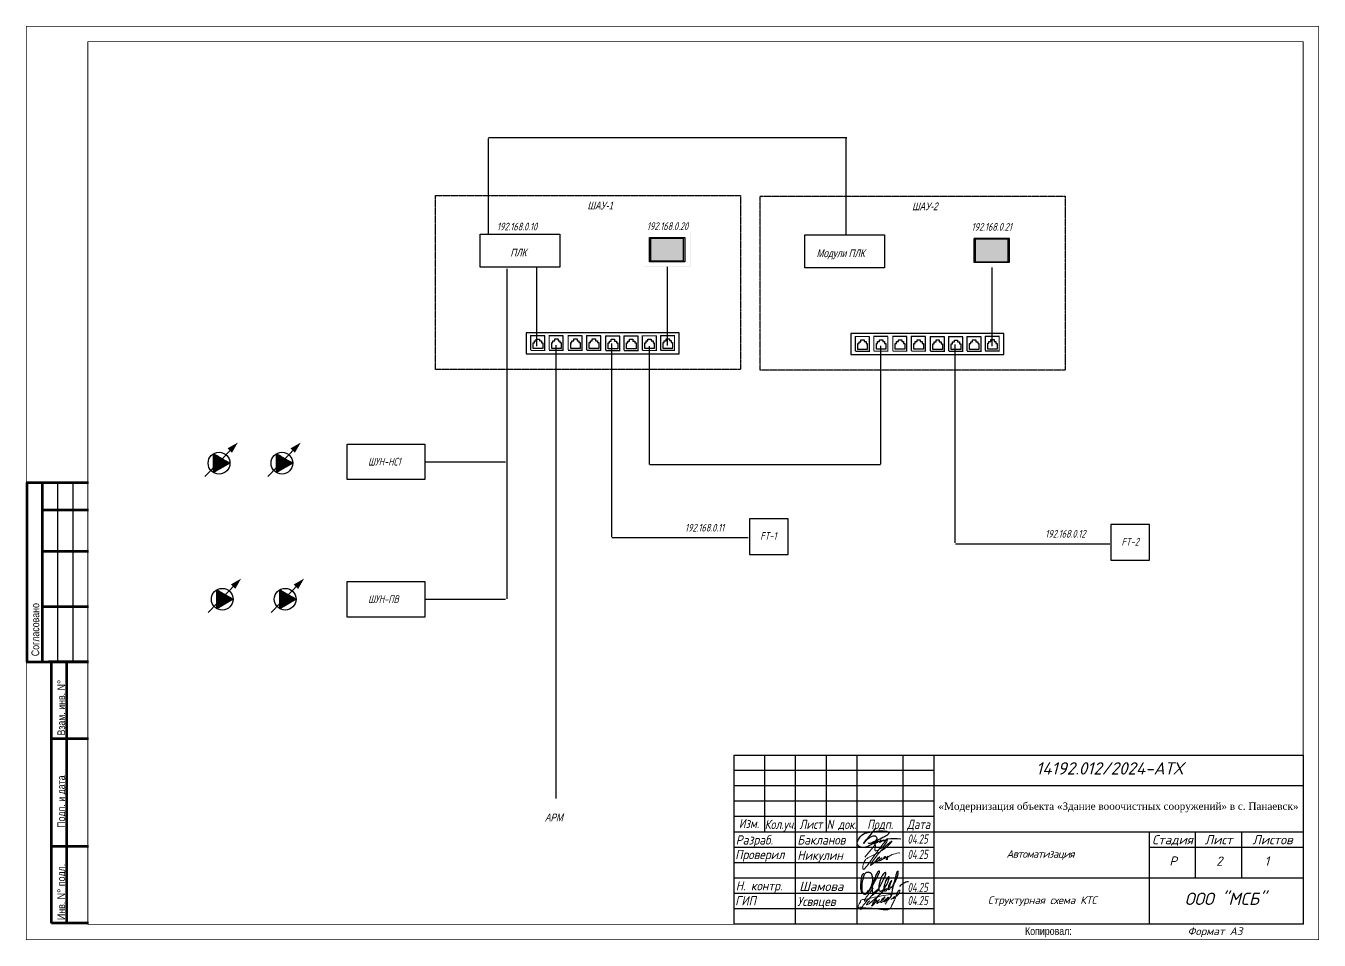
# Model space of a CAD drawing. Header units: millimetres. Extents: x 1510 to 10524, y 7125 to 13164.
# Drawn here: x 3422.4 to 3842.7, y 11341.9 to 11639.2 of the extents above; entities that cross this region are included whole.
import ezdxf
from ezdxf.enums import TextEntityAlignment as Align

# ---------------------------------------------------------------- set-up
doc = ezdxf.new("R2010")
doc.units = ezdxf.units.MM
doc.header["$LTSCALE"] = 4
doc.linetypes.add('DASHED', pattern=[0.75, 0.5, -0.25])
doc.linetypes.add('SolidLine', pattern=[0])
for name, color, linetype in [('1', 7, 'Continuous'), ('RED_2.5mm^2', 1, 'Continuous'), ('Датчики', 7, 'Continuous'), ('Текст', 2, 'Continuous')]:
    doc.layers.add(name, color=color, linetype=linetype)
for name, color, linetype, lineweight in [('25', 6, 'Continuous', 25), ('60', 7, 'Continuous', 60), ('H', 7, 'Continuous', 100), ('P', 250, 'Continuous', 100), ('SHTAMP', 7, 'SolidLine', 25), ('АК_ЩДУ-CВ_П4_ПОЛНАЯСХ', 141, 'Continuous', 40), ('Логотип', 7, 'Continuous', 20)]:
    doc.layers.add(name, color=color, linetype=linetype, lineweight=lineweight)
doc.styles.add('GOST 2.304', font='ARIALN.TTF', dxfattribs={"height": 3.5})
doc.styles.add('ISOCPEUR', font='isocpeui.ttf')
doc.styles.add('SC', font='wromrusc.shx', dxfattribs={"width": 0.8, "height": 2.5})
doc.styles.add('Simplex00.10.00', font='simplex.shx')
doc.styles.add('Simplex25.085.15', font='', dxfattribs={"width": 0.85, "oblique": 15, "height": 2.5})
doc.styles.get('Simplex25.085.15').set_extended_font_data('GOST type A')
doc.linetypes.add('Ethernet_LINE', pattern='A,7.5,-4,["Ethernet",Standard,S=2.5,R=0,X=-2.5,Y=-1.25],-18', length=29.5)
doc.linetypes.add('Modbus_LINE', pattern='A,7.5,-4,["Modbus",Standard,S=2.5,R=0,X=-1.5,Y=-1.25],-15', length=26.5)

# ---------------------------------------------------------------- blocks, each defined once
blk = doc.blocks.new('Формат А3')
at = {"color": 0, "linetype": 'Continuous', "const_width": 0.3}
for points in [[(-420, 297), (0, 297), (0, 0), (-420, 0)], [(-400, 5), (-400, 292), (-5, 292), (-5, 5)]]:
    blk.add_lwpolyline(points, close=True, dxfattribs=at)
at = {"color": 0, "linetype": 'Continuous', "style": 'Simplex00.10.00', "oblique": 15}
blk.add_text('Формат А3', height=2.5, dxfattribs=at).set_placement((-33.67, 2.75), align=Align.MIDDLE_CENTER)
blk = doc.blocks.new('A$C67075CCA')
at = {"layer": 'Логотип', "color": 145, "lineweight": 15}
for points in [[(14.68, 5.88), (14.59, 5.72), (14.32, 5.54), (13.9, 5.39), (12.32, 5.25), (10.52, 5.01), (7.58, 4.53), (4.57, 3.92), (2.69, 3.51), (0.99, 3.21), (0.97, 3.2), (0.91, 3.09), (0.75, 2.64), (0.39, 2.01), (0.17, 1.5), (0, 1.08), (0.06, 0.83), (0.58, 0.87), (0.94, 0.82), (2.5, 0.66), (6.63, 0.27), (7.37, 0.17), (8.98, 0.01), (9.73, 0.04), (10.43, 0.44), (11, 1.49), (11.66, 2.81), (12.3, 4.37), (12.76, 5.66), (13.17, 6.18), (13.37, 6.43), (13.51, 6.47), (13.61, 6.44), (13.65, 6.35), (13.6, 6.17), (13.32, 5.44), (12.94, 4.91), (12.31, 4.31), (12.02, 4.04), (11.74, 3.86), (11.47, 3.65), (11.51, 3.77), (11.6, 3.93), (11.7, 4.03), (11.81, 4.16), (11.84, 4.27), (11.84, 4.31), (11.73, 4.27), (11.59, 4.09), (11.5, 3.97), (11.22, 3.77), (11.07, 3.64), (10.85, 3.5), (10.75, 3.43)], [(4.88, 7.15), (4.1, 5.86), (2.99, 4.52), (2.4, 3.68), (2.24, 3.43), (2.06, 3.04), (2.09, 2.83), (2.4, 2.91), (3.21, 3.31), (4.29, 4.43), (5.38, 5.75), (5.81, 6.13), (6.33, 6.54), (6.55, 6.54), (5.84, 5.79), (5.18, 5.15), (4.56, 4.72)], [(3.85, 2.96), (3.53, 2.68), (3.08, 2.24), (2.83, 1.9), (2.75, 1.71), (2.79, 1.65), (2.95, 1.64), (3.35, 1.85), (4.3, 2.56), (5.36, 3.53), (7.27, 5.24), (8.03, 6.02), (8.99, 6.81), (9.2, 6.98), (9.24, 7.01), (9.25, 6.99), (9.21, 6.9), (8.53, 6.44), (7.95, 5.92), (7.42, 5.36), (7.06, 5), (6.35, 4.19), (5.74, 3.39), (5.13, 2.67), (4.85, 2.31), (4.82, 2.18), (5.11, 2.48), (5.52, 3.04), (5.85, 3.26), (6, 3.24), (6, 3.11), (5.91, 2.85), (5.34, 2.13), (5.01, 1.71), (4.71, 1.42), (4.56, 1.3), (4.41, 1.33), (4.46, 1.45), (4.98, 2.24), (5.36, 2.86), (5.72, 3.19), (5.88, 3.25), (6.02, 3.24), (6.01, 3.12), (5.9, 2.8), (5.69, 2.53), (6.01, 2.74), (6.37, 2.96), (6.66, 3.1), (6.9, 3.35), (7.01, 3.43), (6.51, 2.86), (6.32, 2.66), (6.17, 2.44), (6.09, 2.28), (6.13, 2.11), (6.38, 2.15), (6.94, 2.57), (7.7, 3.08), (8.14, 3.43), (8.54, 3.78), (8.69, 3.97), (8.74, 4.1), (8.74, 4.22), (8.66, 4.24), (8.5, 4.12), (8.16, 3.8), (7.63, 3.18), (7.39, 2.73), (7.35, 2.5), (7.41, 2.44), (7.86, 2.6), (8.91, 3.21), (9.49, 3.64), (9.77, 3.84), (9.86, 4.07), (9.83, 4.12), (9.5, 3.85), (9.17, 3.56), (8.65, 3.08), (8.43, 2.78), (8.45, 2.66), (8.58, 2.67), (8.85, 2.79), (9.04, 2.91), (9.31, 3.07), (10.08, 3.6), (10.49, 4.02), (10.78, 4.43), (10.95, 4.69), (10.77, 4.55), (10.55, 4.25), (9.5, 2.9), (8.83, 1.86)], [(0.98, 0.05), (0.95, 0.22), (1.03, 0.5), (1.34, 1.02), (2.08, 1.97), (2.48, 2.42), (3.02, 3.02), (3.29, 3.36), (3.48, 3.5)]]:
    blk.add_spline(points, degree=3, dxfattribs=at)
blk = doc.blocks.new('Подпись Шамова')
for points in [[(107, 385), (99, 387), (86, 381), (75, 364), (65, 338), (55, 284), (48, 215), (46, 134), (49, 94), (69, 32), (78, 25), (108, 14), (122, 16), (163, 38), (191, 65), (217, 102), (244, 149), (265, 206), (271, 234), (274, 270), (273, 296), (270, 326), (260, 362), (248, 381), (236, 397), (222, 405), (205, 412), (179, 412), (156, 407), (137, 399), (123, 385), (114, 371), (98, 331), (91, 301), (81, 261), (76, 231), (70, 193), (67, 137), (69, 83), (70, 67), (89, 27), (94, 19), (110, 10), (127, 5), (150, 12), (175, 30), (198, 55), (219, 84), (236, 110), (268, 163), (302, 226), (344, 304), (377, 367), (394, 404), (398, 416), (399, 425), (396, 432), (389, 435), (378, 433), (369, 421), (358, 404), (338, 370), (320, 333), (309, 305), (297, 272), (287, 240), (278, 206), (271, 180), (261, 145), (259, 113), (259, 82), (262, 59), (275, 38), (288, 31), (305, 31), (332, 50), (373, 98), (405, 145), (463, 257), (505, 345), (517, 386), (518, 400), (512, 408), (502, 408), (488, 402), (470, 383), (441, 337), (420, 290), (400, 227), (385, 162), (382, 113), (385, 91), (391, 76), (403, 65), (417, 60), (437, 65), (458, 84), (474, 100), (541, 197), (560, 241), (575, 291), (580, 316), (578, 325), (572, 328), (565, 327), (557, 322), (552, 313), (528, 278), (507, 242), (494, 202), (480, 149), (477, 118), (483, 84), (489, 70), (500, 65), (519, 68), (532, 83), (559, 113), (582, 150), (598, 184), (610, 219), (619, 246), (621, 253), (621, 257), (618, 258), (616, 256), (613, 251), (579, 193), (564, 154), (559, 123), (556, 100), (561, 94), (568, 93), (573, 95), (580, 98), (596, 116), (608, 140), (610, 143), (610, 138), (611, 130), (620, 131), (631, 140), (633, 149), (689, 232), (730, 320), (742, 387), (749, 421), (743, 428), (736, 429), (726, 426), (716, 410), (699, 343), (680, 266), (659, 194), (643, 127), (622, 22), (609, -30)], [(777, 150), (800, 186), (853, 220), (894, 238), (935, 243)]]:
    blk.add_open_spline(points, degree=3)
blk = doc.blocks.new('A$C29F847F9')
at = {"color": 152, "ltscale": 1.2, "true_color": 0x2776bb}
for points in [[(72.37, 39.99), (68.43, 34.92), (69.46, 36.25), (70.34, 36.77), (71.05, 37.19, -0.161841), (72.21, 37.44, -0.186099), (72.48, 37.3, -0.075514), (72.68, 36.98, -0.216259), (72.68, 36.26, -0.120334), (71.72, 35.04, -0.109582), (69.08, 33.77, -0.149262), (67.29, 33.89, -0.221189), (66.44, 34.77, -0.16991), (66.44, 35.31, -0.086161), (67.49, 37.2, -0.173054), (69.54, 38.45, -0.059791), (73.56, 39.07, -0.04244), (76.04, 38.93, -0.162135), (76.72, 38.52, -0.37027), (76.72, 38.26, -0.102303), (75.24, 37.11, -0.004186), (71.29, 35.23, -0.088346), (70.48, 35.01, -0.042303), (70.22, 35.01, -0.246683), (70.04, 35.13, -0.460105)], [(72.59, 36.07, 0.022452), (72.32, 35.71, 0.097345), (71.81, 35.01, 0.63499), (71.97, 34.88, -1.190143)], [(71.97, 34.88), (72.21, 34.98, 0.188512), (73.19, 35.92, 0.453926), (73.14, 36.03, 0.310824), (73.04, 36, -0.174295), (72.95, 35.95, 0.334422), (72.41, 35.32, 0.590758), (72.56, 35.23, 0.045009), (73.65, 35.7, 0.07665), (74.17, 35.97, 0.482644), (74.21, 36.09, 0.366251), (74.05, 36.04, 0.060409), (73.69, 35.56, 0.357599), (73.7, 35.41, 0.358337), (73.82, 35.4, -0.011147), (74.32, 35.73, -0.051922), (75.05, 36.13, -0.478557), (75.22, 35.99, -0.265314), (75.14, 35.79, 0.591196), (75.16, 35.65, 0.280952), (75.4, 35.76, -0.013193), (75.69, 36.03, -0.432577), (75.85, 35.95, -1.613204)], [(72.85, 36.14), (72.59, 36.07, 2.56207)], [(75.85, 35.95), (75.82, 36.07, -0.010959), (75.79, 36.2, -0.234724), (75.82, 36.33, -0.184073), (76.01, 36.42, -0.003337), (76.21, 36.44, -0.058082), (80.63, 36.46, 0.074997)]]:
    blk.add_lwpolyline(points, format="xyb", dxfattribs=at)
blk = doc.blocks.new('A$C79DB0C6F')
at = {"color": 152, "lineweight": 20, "true_color": 0x2956c7}
for points in [[(613, 746, -0.73312), (607, 741), (578, 719), (540, 673), (510, 639), (452, 562), (361, 439), (272, 310), (180, 180), (132, 119), (97, 71), (35, 2, -0.100988), (31, 1, -0.161834), (23, 1, -0.001469), (16, 3, -0.175359), (8, 9, -0.045194), (3, 19, -0.086422), (1, 31), (0, 75), (4, 97), (17, 132), (39, 191), (66, 238, -0.087354), (124, 286), (297, 376), (390, 422), (472, 467), (542, 515), (629, 585), (700, 662), (721, 689, 0.098126), (728, 705, 0.455827), (726, 708, 0.15115), (723, 707, 0.051196), (709, 698), (634, 638), (578, 590), (485, 496), (397, 395), (262, 219), (199, 130), (191, 107, 0.114927), (191, 102, 0.234495), (193, 99, 0.374813), (198, 100), (243, 133), (305, 192), (351, 233), (381, 260), (407, 288), (415, 299, 0.118842), (418, 307, 0.254739), (417, 310, 0.245642), (414, 310, 0.022403), (406, 305), (401, 300), (384, 285), (371, 271), (333, 222), (322, 200), (319, 187, 0.212582), (320, 178, 0.263419), (328, 175, 0.109136), (338, 178, -0.005821), (353, 187), (382, 210), (423, 243), (451, 265), (472, 282), (472, 282), (473, 283, 0.390176), (473, 285, 0.271409), (470, 286, 0.034608), (467, 285, 0.081315), (453, 276, 0.016447), (419, 244, 0.122885), (409, 227, 0.174246), (409, 222, 0.181996), (414, 216, 0.324797), (441, 221), (510, 263), (549, 296), (566, 313, 0.257376), (567, 320, 0.432429), (561, 323, 0.070085), (552, 319, 0.079528), (546, 313, 0.004304), (533, 298, -0.01347), (516, 277, 0.221294), (513, 266, 0.154784), (515, 262, 0.251335), (518, 261, 0.054773), (526, 263, 0.035588), (554, 277, -0.002299), (606, 309, 0.060578), (637, 333), (628, 324), (624, 300), (622, 262, -0.152366), (616, 250, -0.170899), (608, 245, -0.141236), (599, 245, -0.175613), (587, 254, -0.291557), (598, 278, 0.049563), (614, 289, -0.05737), (648, 319, -0.045914), (729, 368, -0.02907), (899, 411, -0.09752), (930, 409, -2.988942)], [(56, 303), (180, 453), (301, 609, -0.646336), (318, 605, -0.134175), (315, 574), (301, 515, 0.147399), (303, 488, 0.115209), (314, 470, 0.261253), (330, 466, 0.00194), (381, 479), (453, 526), (512, 572), (534, 596), (604, 693), (620, 736, 0.517761), (613, 746, -0.712166)]]:
    blk.add_lwpolyline(points, format="xyb", dxfattribs=at)

msp = doc.modelspace()

# ---------------------------------------------------------------- hatches: boundary and pattern name
at = {"lineweight": 25}
h = msp.add_hatch(color=256, dxfattribs=at)
h.set_gradient(color1=(0, 0, 255), color2=(158, 225, 250), tint=1)
h.paths.add_polyline_path([(3625.49, 11570.25), (3625.49, 11562.68), (3635.95, 11562.68), (3635.95, 11570.25)])
h = msp.add_hatch(color=256, dxfattribs=at)
h.set_gradient(color1=(0, 0, 255), color2=(158, 225, 250), tint=1)
h.paths.add_polyline_path([(3731, 11570), (3731, 11562.43), (3741.47, 11562.43), (3741.47, 11570)])
at = {"layer": 'H', "linetype": 'Continuous', "lineweight": 25}
for points in [[(3623.12, 11560.98), (3623.14, 11561), (3623.12, 11571.95)], [(3623.14, 11561), (3623.12, 11571.95), (3623.14, 11571.93)], [(3623.13, 11572), (3623.16, 11571.98), (3638.39, 11572)], [(3623.16, 11571.98), (3638.39, 11572), (3638.37, 11571.98)], [(3638.38, 11571.95), (3638.35, 11571.93), (3638.38, 11560.98)], [(3638.35, 11571.93), (3638.38, 11560.98), (3638.35, 11561)], [(3728.64, 11560.73), (3728.66, 11560.75), (3728.64, 11571.7)], [(3728.66, 11560.75), (3728.64, 11571.7), (3728.66, 11571.68)], [(3728.65, 11571.76), (3728.67, 11571.73), (3743.9, 11571.76)], [(3728.67, 11571.73), (3743.9, 11571.76), (3743.88, 11571.73)], [(3743.89, 11571.7), (3743.87, 11571.68), (3743.89, 11560.73)], [(3743.87, 11571.68), (3743.89, 11560.73), (3743.87, 11560.75)], [(3638.38, 11560.98), (3638.35, 11561), (3623.12, 11560.98)], [(3638.35, 11561), (3623.12, 11560.98), (3623.14, 11561)], [(3743.89, 11560.73), (3743.87, 11560.75), (3728.64, 11560.73)], [(3743.87, 11560.75), (3728.64, 11560.73), (3728.66, 11560.75)]]:
    msp.add_hatch(color=0, dxfattribs=at).paths.add_polyline_path(points)
at = {"layer": 'Датчики', "ltscale": 100}
h = msp.add_hatch(dxfattribs=at)
h.set_pattern_fill('ANSI31', color=256, scale=0.02, angle=270)
h.set_pattern_definition([(315, (3485.571626, 11497.246285), (0.0449013, 0.0449013), [])])
h.paths.add_polyline_path([(3488.67, 11497.04), (3483.36, 11493.97), (3483.36, 11500.1)])
h = msp.add_hatch(dxfattribs=at)
h.set_pattern_fill('ANSI31', color=256, scale=0.02, angle=270)
h.set_pattern_definition([(315, (3506.02105, 11497.246285), (0.0449013, 0.0449013), [])])
h.paths.add_polyline_path([(3509.12, 11497.04), (3503.8, 11493.97), (3503.8, 11500.1)])
h = msp.add_hatch(dxfattribs=at)
h.set_pattern_fill('ANSI31', color=256, scale=0.02, angle=270)
h.set_pattern_definition([(315, (3486.63853, 11452.99478), (0.0449013, 0.0449013), [])])
h.paths.add_polyline_path([(3489.73, 11452.79), (3484.42, 11449.72), (3484.42, 11455.85)])
h = msp.add_hatch(dxfattribs=at)
h.set_pattern_fill('ANSI31', color=256, scale=0.02, angle=270)
h.set_pattern_definition([(315, (3507.087954, 11452.99478), (0.0449013, 0.0449013), [])])
h.paths.add_polyline_path([(3510.18, 11452.79), (3504.87, 11449.72), (3504.87, 11455.85)])

# ---------------------------------------------------------------- linework, layer by layer
at = {"color": 0, "ltscale": 0.2}
for p, q in [((3588.24, 11536.78), (3588.24, 11537.37)), ((3588.24, 11537.37), (3589.32, 11537.37)), ((3588.27, 11537.37), (3589.31, 11537.37)), ((3589.31, 11537.37), (3589.31, 11536.79)), ((3594.24, 11536.83), (3594.24, 11537.42)), ((3594.24, 11537.42), (3595.31, 11537.42)), ((3594.26, 11537.42), (3595.3, 11537.42)), ((3595.3, 11537.42), (3595.3, 11536.84)), ((3600.41, 11536.83), (3600.41, 11537.42)), ((3600.41, 11537.42), (3601.48, 11537.42)), ((3600.43, 11537.42), (3601.47, 11537.42)), ((3601.47, 11537.42), (3601.47, 11536.84)), ((3606.45, 11536.83), (3606.45, 11537.42)), ((3606.45, 11537.42), (3607.53, 11537.42)), ((3606.48, 11537.42), (3607.52, 11537.42)), ((3607.52, 11537.42), (3607.52, 11536.84)), ((3612.62, 11536.73), (3612.62, 11537.33)), ((3612.62, 11537.33), (3613.7, 11537.33)), ((3612.65, 11537.33), (3613.69, 11537.33)), ((3613.69, 11537.33), (3613.69, 11536.75)), ((3618.58, 11536.72), (3618.58, 11537.32)), ((3618.58, 11537.32), (3619.66, 11537.32)), ((3618.61, 11537.32), (3619.65, 11537.32)), ((3619.65, 11537.32), (3619.65, 11536.74)), ((3624.52, 11536.76), (3624.52, 11537.36)), ((3624.52, 11537.36), (3625.6, 11537.36)), ((3624.55, 11537.36), (3625.59, 11537.36)), ((3625.59, 11537.36), (3625.59, 11536.78)), ((3630.44, 11536.85), (3630.44, 11537.45)), ((3630.44, 11537.45), (3631.51, 11537.45)), ((3630.46, 11537.45), (3631.5, 11537.45)), ((3631.5, 11537.45), (3631.5, 11536.87)), ((3587.25, 11534.28), (3587.25, 11536.17)), ((3587.25, 11536.17), (3587.64, 11536.17)), ((3590.31, 11534.28), (3587.25, 11534.28)), ((3587.64, 11536.17), (3587.64, 11536.78)), ((3587.64, 11536.78), (3588.24, 11536.78)), ((3589.31, 11536.79), (3589.91, 11536.79)), ((3589.91, 11536.79), (3589.91, 11536.17)), ((3589.91, 11536.17), (3590.31, 11536.17)), ((3590.31, 11536.17), (3590.31, 11534.28)), ((3593.24, 11534.33), (3593.24, 11536.22)), ((3593.24, 11536.22), (3593.63, 11536.22)), ((3596.3, 11534.33), (3593.24, 11534.33)), ((3593.63, 11536.22), (3593.63, 11536.83)), ((3593.63, 11536.83), (3594.24, 11536.83)), ((3595.3, 11536.84), (3595.91, 11536.84)), ((3595.91, 11536.84), (3595.91, 11536.22)), ((3595.91, 11536.22), (3596.3, 11536.22)), ((3596.3, 11536.22), (3596.3, 11534.33)), ((3599.41, 11534.33), (3599.41, 11536.22)), ((3599.41, 11536.22), (3599.8, 11536.22)), ((3602.47, 11534.33), (3599.41, 11534.33)), ((3599.8, 11536.22), (3599.8, 11536.83)), ((3599.8, 11536.83), (3600.41, 11536.83)), ((3601.47, 11536.84), (3602.08, 11536.84)), ((3602.08, 11536.84), (3602.08, 11536.22)), ((3602.08, 11536.22), (3602.47, 11536.22)), ((3602.47, 11536.22), (3602.47, 11534.33)), ((3605.45, 11534.33), (3605.45, 11536.22)), ((3605.45, 11536.22), (3605.85, 11536.22)), ((3608.52, 11534.33), (3605.45, 11534.33)), ((3605.85, 11536.22), (3605.85, 11536.83)), ((3605.85, 11536.83), (3606.45, 11536.83)), ((3607.52, 11536.84), (3608.12, 11536.84)), ((3608.12, 11536.84), (3608.12, 11536.22)), ((3608.12, 11536.22), (3608.52, 11536.22)), ((3608.52, 11536.22), (3608.52, 11534.33)), ((3611.62, 11534.24), (3611.62, 11536.13)), ((3611.62, 11536.13), (3612.02, 11536.13)), ((3614.69, 11534.24), (3611.62, 11534.24)), ((3612.02, 11536.13), (3612.02, 11536.73)), ((3612.02, 11536.73), (3612.62, 11536.73)), ((3613.69, 11536.75), (3614.29, 11536.75)), ((3614.29, 11536.75), (3614.29, 11536.13)), ((3614.29, 11536.13), (3614.69, 11536.13)), ((3614.69, 11536.13), (3614.69, 11534.24)), ((3617.59, 11534.23), (3617.59, 11536.12)), ((3617.59, 11536.12), (3617.98, 11536.12)), ((3620.65, 11534.23), (3617.59, 11534.23)), ((3617.98, 11536.12), (3617.98, 11536.72)), ((3617.98, 11536.72), (3618.58, 11536.72)), ((3619.65, 11536.74), (3620.25, 11536.74)), ((3620.25, 11536.74), (3620.25, 11536.12)), ((3620.25, 11536.12), (3620.65, 11536.12)), ((3620.65, 11536.12), (3620.65, 11534.23)), ((3623.52, 11534.27), (3623.52, 11536.16)), ((3623.52, 11536.16), (3623.92, 11536.16)), ((3626.59, 11534.27), (3623.52, 11534.27)), ((3623.92, 11536.16), (3623.92, 11536.76)), ((3623.92, 11536.76), (3624.52, 11536.76)), ((3625.59, 11536.78), (3626.19, 11536.78)), ((3626.19, 11536.78), (3626.19, 11536.16)), ((3626.19, 11536.16), (3626.59, 11536.16)), ((3626.59, 11536.16), (3626.59, 11534.27)), ((3629.44, 11534.36), (3629.44, 11536.25)), ((3629.44, 11536.25), (3629.83, 11536.25)), ((3632.5, 11534.36), (3629.44, 11534.36)), ((3629.83, 11536.25), (3629.83, 11536.85)), ((3629.83, 11536.85), (3630.44, 11536.85)), ((3631.5, 11536.87), (3632.1, 11536.87)), ((3632.1, 11536.87), (3632.1, 11536.24)), ((3632.1, 11536.24), (3632.5, 11536.24)), ((3632.5, 11536.24), (3632.5, 11534.36)), ((3692.76, 11534.04), (3692.76, 11535.93)), ((3692.76, 11535.93), (3693.16, 11535.93)), ((3695.82, 11534.04), (3692.76, 11534.04)), ((3693.16, 11535.93), (3693.16, 11536.53)), ((3693.16, 11536.53), (3693.76, 11536.53)), ((3693.76, 11536.53), (3693.76, 11537.13)), ((3693.76, 11537.13), (3694.84, 11537.13)), ((3693.79, 11537.13), (3694.83, 11537.13)), ((3694.83, 11537.13), (3694.83, 11536.55)), ((3694.83, 11536.55), (3695.43, 11536.55)), ((3695.43, 11536.55), (3695.43, 11535.92)), ((3695.43, 11535.92), (3695.82, 11535.92)), ((3695.82, 11535.92), (3695.82, 11534.04)), ((3698.75, 11534.09), (3698.75, 11535.98)), ((3698.75, 11535.98), (3699.15, 11535.98)), ((3701.82, 11534.09), (3698.75, 11534.09)), ((3699.15, 11535.98), (3699.15, 11536.58)), ((3699.15, 11536.58), (3699.75, 11536.58)), ((3699.75, 11536.58), (3699.75, 11537.18)), ((3699.75, 11537.18), (3700.83, 11537.18)), ((3699.78, 11537.18), (3700.82, 11537.18)), ((3700.82, 11537.18), (3700.82, 11536.6)), ((3700.82, 11536.6), (3701.42, 11536.6)), ((3701.42, 11536.6), (3701.42, 11535.97)), ((3701.42, 11535.97), (3701.82, 11535.97)), ((3701.82, 11535.97), (3701.82, 11534.09)), ((3704.92, 11534.09), (3704.92, 11535.98)), ((3704.92, 11535.98), (3705.32, 11535.98)), ((3707.99, 11534.09), (3704.92, 11534.09)), ((3705.32, 11535.98), (3705.32, 11536.58)), ((3705.32, 11536.58), (3705.92, 11536.58)), ((3705.92, 11536.58), (3705.92, 11537.18)), ((3705.92, 11537.18), (3707, 11537.18)), ((3705.95, 11537.18), (3706.99, 11537.18)), ((3706.99, 11537.18), (3706.99, 11536.6)), ((3706.99, 11536.6), (3707.59, 11536.6)), ((3707.59, 11536.6), (3707.59, 11535.97)), ((3707.59, 11535.97), (3707.99, 11535.97)), ((3707.99, 11535.97), (3707.99, 11534.09)), ((3710.97, 11534.09), (3710.97, 11535.98)), ((3710.97, 11535.98), (3711.36, 11535.98)), ((3714.03, 11534.09), (3710.97, 11534.09)), ((3711.36, 11535.98), (3711.36, 11536.58)), ((3711.36, 11536.58), (3711.97, 11536.58)), ((3711.97, 11536.58), (3711.97, 11537.18)), ((3711.97, 11537.18), (3713.04, 11537.18)), ((3711.99, 11537.18), (3713.03, 11537.18)), ((3713.03, 11537.18), (3713.03, 11536.6)), ((3713.03, 11536.6), (3713.64, 11536.6)), ((3713.64, 11536.6), (3713.64, 11535.97)), ((3713.64, 11535.97), (3714.03, 11535.97)), ((3714.03, 11535.97), (3714.03, 11534.09)), ((3717.14, 11534), (3717.14, 11535.89)), ((3717.14, 11535.89), (3717.54, 11535.89)), ((3720.2, 11534), (3717.14, 11534)), ((3717.54, 11535.89), (3717.54, 11536.49)), ((3717.54, 11536.49), (3718.14, 11536.49)), ((3718.14, 11536.49), (3718.14, 11537.09)), ((3718.14, 11537.09), (3719.22, 11537.09)), ((3718.16, 11537.09), (3719.2, 11537.09)), ((3719.2, 11537.09), (3719.2, 11536.51)), ((3719.2, 11536.51), (3719.81, 11536.51)), ((3719.81, 11536.51), (3719.81, 11535.88)), ((3719.81, 11535.88), (3720.2, 11535.88)), ((3720.2, 11535.88), (3720.2, 11534)), ((3723.1, 11533.98), (3723.1, 11535.88)), ((3723.1, 11535.88), (3723.5, 11535.88)), ((3726.16, 11533.98), (3723.1, 11533.98)), ((3723.5, 11535.88), (3723.5, 11536.48)), ((3723.5, 11536.48), (3724.1, 11536.48)), ((3724.1, 11536.48), (3724.1, 11537.08)), ((3724.1, 11537.08), (3725.18, 11537.08)), ((3724.13, 11537.08), (3725.17, 11537.08)), ((3725.17, 11537.08), (3725.17, 11536.49)), ((3725.17, 11536.49), (3725.77, 11536.49)), ((3725.77, 11536.49), (3725.77, 11535.87)), ((3725.77, 11535.87), (3726.16, 11535.87)), ((3726.16, 11535.87), (3726.16, 11533.98)), ((3729.04, 11534.03), (3729.04, 11535.92)), ((3729.04, 11535.92), (3729.43, 11535.92)), ((3732.1, 11534.03), (3729.04, 11534.03)), ((3729.43, 11535.92), (3729.43, 11536.52)), ((3729.43, 11536.52), (3730.04, 11536.52)), ((3730.04, 11536.52), (3730.04, 11537.12)), ((3730.04, 11537.12), (3731.11, 11537.12)), ((3730.06, 11537.12), (3731.1, 11537.12)), ((3731.1, 11537.12), (3731.1, 11536.54)), ((3731.1, 11536.54), (3731.71, 11536.54)), ((3731.71, 11536.54), (3731.71, 11535.91)), ((3731.71, 11535.91), (3732.1, 11535.91)), ((3732.1, 11535.91), (3732.1, 11534.03)), ((3734.95, 11534.11), (3734.95, 11536.01)), ((3734.95, 11536.01), (3735.35, 11536.01)), ((3738.02, 11534.11), (3734.95, 11534.11)), ((3735.35, 11536.01), (3735.35, 11536.61)), ((3735.35, 11536.61), (3735.95, 11536.61)), ((3735.95, 11536.61), (3735.95, 11537.21)), ((3735.95, 11537.21), (3737.03, 11537.21)), ((3735.98, 11537.21), (3737.02, 11537.21)), ((3737.02, 11537.21), (3737.02, 11536.62)), ((3737.02, 11536.62), (3737.62, 11536.62)), ((3737.62, 11536.62), (3737.62, 11536)), ((3737.62, 11536), (3738.02, 11536)), ((3738.02, 11536), (3738.02, 11534.11))]:
    msp.add_line(p, q, dxfattribs=at)
at = {"linetype": 'Continuous', "ltscale": 0.6}
for p, q in [((3480.55, 11492.7), (3489.78, 11502.28)), ((3501, 11492.7), (3510.23, 11502.28)), ((3481.61, 11448.45), (3490.85, 11458.03)), ((3502.06, 11448.45), (3511.3, 11458.03))]:
    msp.add_line(p, q, dxfattribs=at)
at = {"color": 5, "linetype": 'Ethernet_LINE', "ltscale": 0.2}
for p, q in [((3625.16, 11496.56), (3700.14, 11496.56)), ((3612.82, 11472.87), (3657.11, 11472.87)), ((3724.46, 11470.85), (3774.6, 11470.85))]:
    msp.add_line(p, q, dxfattribs=at)
at = {"color": 0, "linetype": 'DASHED', "lineweight": 25, "ltscale": 0.05}
for points in [[(3555.51, 11584.09), (3654.57, 11584.09), (3654.57, 11527.52), (3555.51, 11527.52)], [(3661.03, 11583.84), (3760.08, 11583.84), (3760.08, 11527.27), (3661.03, 11527.27)]]:
    msp.add_lwpolyline(points, close=True, dxfattribs=at)
at = {"lineweight": 25}
for points in [[(3625.49, 11570.25), (3635.95, 11570.25), (3635.95, 11562.68), (3625.49, 11562.68)], [(3731, 11570), (3741.47, 11570), (3741.47, 11562.43), (3731, 11562.43)]]:
    msp.add_lwpolyline(points, close=True, dxfattribs=at)
at = {"color": 0, "lineweight": 25, "ltscale": 0.05}
for points in [[(3634.67, 11539.42), (3584.94, 11539.42), (3584.94, 11532.6), (3634.67, 11532.6)], [(3740.18, 11539.18), (3690.45, 11539.18), (3690.45, 11532.35), (3740.18, 11532.35)]]:
    msp.add_lwpolyline(points, close=True, dxfattribs=at)
at = {"ltscale": 1.2}
for points in [[(3526.77, 11503.26), (3551.99, 11503.26), (3551.99, 11491.7), (3526.77, 11491.7)], [(3526.78, 11458.58), (3552.01, 11458.58), (3552.01, 11447.01), (3526.78, 11447.01)]]:
    msp.add_lwpolyline(points, close=True, dxfattribs=at)
at = {"linetype": 'Continuous', "ltscale": 0.6}
for points in [[(3670.13, 11478.93), (3657.51, 11478.93), (3657.51, 11467.37), (3670.13, 11467.37)], [(3787.53, 11477.04), (3774.92, 11477.04), (3774.92, 11465.48), (3787.53, 11465.48)]]:
    msp.add_lwpolyline(points, close=True, dxfattribs=at)
at = {"layer": '1', "color": 0, "ltscale": 0.05}
for points in [[(3570.04, 11571.47), (3595.87, 11571.47), (3595.87, 11560.81), (3570.04, 11560.81)], [(3675.55, 11571.23), (3701.38, 11571.23), (3701.38, 11560.57), (3675.55, 11560.57)]]:
    msp.add_lwpolyline(points, close=True, dxfattribs=at)
at = {"layer": '1', "color": 7, "ltscale": 0.3}
for points in [[(3491.27, 11503.77, 0, 2.03, 0), (3488.62, 11501.13, 1.27, 1.27, 0)], [(3511.72, 11503.77, 0, 2.03, 0), (3509.07, 11501.13, 1.27, 1.27, 0)], [(3492.33, 11459.52, 0, 2.03, 0), (3489.69, 11456.87, 1.27, 1.27, 0)], [(3512.78, 11459.52, 0, 2.03, 0), (3510.14, 11456.87, 1.27, 1.27, 0)]]:
    msp.add_lwpolyline(points, format="xyseb", dxfattribs=at)
at = {"layer": '25', "color": 7}
for p, q in [((3432.69, 11432.47), (3432.69, 11490.8)), ((3437.69, 11432.47), (3437.69, 11490.8))]:
    msp.add_line(p, q, dxfattribs=at)
at = {"layer": '60', "color": 7, "ltscale": 100}
for p, q in [((3422.69, 11490.8), (3442.69, 11490.8)), ((3422.69, 11490.8), (3422.69, 11432.47)), ((3427.69, 11490.8), (3427.69, 11432.47)), ((3427.69, 11481.83), (3442.69, 11481.83)), ((3427.69, 11468.37), (3442.69, 11468.37)), ((3427.69, 11450.42), (3442.69, 11450.42)), ((3422.69, 11432.47), (3442.69, 11432.47)), ((3442.69, 11432.47), (3429.69, 11432.47))]:
    msp.add_line(p, q, dxfattribs=at)
at = {"layer": '60', "color": 7, "lineweight": 60}
for p, q in [((3430.69, 11347.47), (3430.69, 11432.47)), ((3430.69, 11432.47), (3442.69, 11432.47)), ((3435.69, 11347.47), (3435.69, 11432.47)), ((3430.69, 11407.47), (3442.69, 11407.47)), ((3430.69, 11372.47), (3442.69, 11372.47)), ((3442.69, 11347.47), (3430.69, 11347.47))]:
    msp.add_line(p, q, dxfattribs=at)
at = {"layer": 'P', "color": 0, "linetype": 'Continuous', "lineweight": 25}
for p, q in [((3625.04, 11562.54), (3625.04, 11570.38)), ((3625.05, 11570.43), (3636.47, 11570.43)), ((3636.46, 11570.38), (3636.46, 11562.54)), ((3730.56, 11562.3), (3730.56, 11570.14)), ((3730.57, 11570.19), (3741.98, 11570.19)), ((3741.97, 11570.14), (3741.97, 11562.3)), ((3636.46, 11562.54), (3625.04, 11562.54)), ((3741.97, 11562.3), (3730.56, 11562.3))]:
    msp.add_line(p, q, dxfattribs=at)
at = {"layer": 'RED_2.5mm^2', "color": 6, "linetype": 'Modbus_LINE', "ltscale": 0.2}
for p, q in [((3572.71, 11571.65), (3572.71, 11602.66)), ((3572.75, 11602.93), (3689.17, 11602.93)), ((3688.97, 11571.23), (3688.97, 11602.93)), ((3578.73, 11452.96), (3578.73, 11560.28)), ((3552.11, 11497.52), (3578.24, 11497.52)), ((3552.13, 11452.83), (3578.26, 11452.83))]:
    msp.add_line(p, q, dxfattribs=at)
at = {"layer": 'RED_2.5mm^2', "color": 5, "linetype": 'Ethernet_LINE', "ltscale": 0.2}
for p, q in [((3588.41, 11535.06), (3588.41, 11560.64)), ((3630.86, 11535.35), (3630.86, 11560.93)), ((3736.37, 11535.11), (3736.37, 11560.68)), ((3594.67, 11387.97), (3594.67, 11535.4)), ((3612.76, 11473.09), (3612.76, 11535.93)), ((3625.02, 11496.58), (3625.02, 11535.05)), ((3700.26, 11496.68), (3700.26, 11535.15)), ((3724.34, 11471.1), (3724.34, 11535.66))]:
    msp.add_line(p, q, dxfattribs=at)
at = {"layer": 'SHTAMP', "color": 0}
for points in [[(3652.5, 11402.09), (3837.5, 11402.09), (3837.5, 11347.09), (3652.5, 11347.09), (3652.5, 11402.09)], [(3662.5, 11377.09), (3662.5, 11402.09)], [(3672.5, 11347.09), (3672.5, 11402.09)], [(3682.5, 11377.09), (3682.5, 11402.09)], [(3692.5, 11347.09), (3692.5, 11402.09)], [(3707.5, 11347.09), (3707.5, 11402.09)], [(3717.5, 11347.09), (3717.5, 11402.09)], [(3717.5, 11397.09), (3652.5, 11397.09)], [(3717.5, 11392.09), (3652.5, 11392.09)], [(3837.5, 11392.09), (3717.5, 11392.09)], [(3717.5, 11387.09), (3652.5, 11387.09)], [(3717.5, 11382.09), (3652.5, 11382.09)], [(3837.5, 11377.09), (3652.5, 11377.09)], [(3787.5, 11347.09), (3787.5, 11377.09)], [(3802.5, 11362.09), (3802.5, 11377.09)], [(3817.5, 11362.09), (3817.5, 11377.09)], [(3717.5, 11372.09), (3652.5, 11372.09)], [(3837.5, 11372.09), (3787.5, 11372.09)], [(3717.5, 11367.09), (3652.5, 11367.09)], [(3717.5, 11362.09), (3652.5, 11362.09)], [(3837.5, 11362.09), (3717.5, 11362.09)], [(3717.5, 11357.09), (3652.5, 11357.09)], [(3717.5, 11352.09), (3652.5, 11352.09)]]:
    msp.add_lwpolyline(points, dxfattribs=at)
at = {"layer": 'АК_ЩДУ-CВ_П4_ПОЛНАЯСХ', "color": 0, "const_width": 0.4}
for points in [[(3591.07, 11538.46), (3586.31, 11538.46)], [(3586.43, 11538.57), (3586.43, 11538.57), (3586.43, 11533.79)], [(3590.96, 11538.46), (3590.96, 11538.46), (3590.96, 11533.67)], [(3590.96, 11538.46), (3590.96, 11538.46), (3590.96, 11533.67)], [(3597.07, 11538.51), (3592.3, 11538.51)], [(3592.43, 11538.62), (3592.43, 11538.62), (3592.43, 11533.83)], [(3596.95, 11538.51), (3596.95, 11538.51), (3596.95, 11533.72)], [(3596.95, 11538.51), (3596.95, 11538.51), (3596.95, 11533.72)], [(3603.24, 11538.51), (3598.47, 11538.51)], [(3598.6, 11538.62), (3598.6, 11538.62), (3598.6, 11533.83)], [(3603.12, 11538.51), (3603.12, 11538.51), (3603.12, 11533.72)], [(3603.12, 11538.51), (3603.12, 11538.51), (3603.12, 11533.72)], [(3609.28, 11538.51), (3604.52, 11538.51)], [(3604.64, 11538.62), (3604.64, 11538.62), (3604.64, 11533.83)], [(3609.17, 11538.51), (3609.17, 11538.51), (3609.17, 11533.72)], [(3609.17, 11538.51), (3609.17, 11538.51), (3609.17, 11533.72)], [(3615.45, 11538.42), (3610.69, 11538.42)], [(3610.81, 11538.53), (3610.81, 11538.53), (3610.81, 11533.74)], [(3615.34, 11538.42), (3615.34, 11538.42), (3615.34, 11533.63)], [(3615.34, 11538.42), (3615.34, 11538.42), (3615.34, 11533.63)], [(3621.42, 11538.4), (3616.65, 11538.4)], [(3616.77, 11538.52), (3616.77, 11538.52), (3616.77, 11533.73)], [(3621.3, 11538.4), (3621.3, 11538.4), (3621.3, 11533.62)], [(3621.3, 11538.4), (3621.3, 11538.4), (3621.3, 11533.62)], [(3627.35, 11538.45), (3622.59, 11538.45)], [(3622.71, 11538.56), (3622.71, 11538.56), (3622.71, 11533.77)], [(3627.24, 11538.45), (3627.24, 11538.45), (3627.24, 11533.66)], [(3627.24, 11538.45), (3627.24, 11538.45), (3627.24, 11533.66)], [(3633.27, 11538.53), (3628.5, 11538.53)], [(3628.63, 11538.65), (3628.63, 11538.65), (3628.63, 11533.86)], [(3633.15, 11538.53), (3633.15, 11538.53), (3633.15, 11533.75)], [(3633.15, 11538.53), (3633.15, 11538.53), (3633.15, 11533.75)], [(3696.59, 11538.21), (3691.82, 11538.21)], [(3691.95, 11538.33), (3691.95, 11538.33), (3691.95, 11533.54)], [(3696.48, 11538.21), (3696.48, 11538.21), (3696.48, 11533.43)], [(3696.48, 11538.21), (3696.48, 11538.21), (3696.48, 11533.43)], [(3702.58, 11538.26), (3697.82, 11538.26)], [(3697.94, 11538.38), (3697.94, 11538.38), (3697.94, 11533.59)], [(3702.47, 11538.26), (3702.47, 11538.26), (3702.47, 11533.47)], [(3702.47, 11538.26), (3702.47, 11538.26), (3702.47, 11533.47)], [(3708.75, 11538.26), (3703.99, 11538.26)], [(3704.11, 11538.38), (3704.11, 11538.38), (3704.11, 11533.59)], [(3708.64, 11538.26), (3708.64, 11538.26), (3708.64, 11533.47)], [(3708.64, 11538.26), (3708.64, 11538.26), (3708.64, 11533.47)], [(3714.8, 11538.26), (3710.03, 11538.26)], [(3710.16, 11538.38), (3710.16, 11538.38), (3710.16, 11533.59)], [(3714.69, 11538.26), (3714.69, 11538.26), (3714.69, 11533.47)], [(3714.69, 11538.26), (3714.69, 11538.26), (3714.69, 11533.47)], [(3720.97, 11538.17), (3716.2, 11538.17)], [(3716.33, 11538.29), (3716.33, 11538.29), (3716.33, 11533.5)], [(3720.86, 11538.17), (3720.86, 11538.17), (3720.86, 11533.38)], [(3720.86, 11538.17), (3720.86, 11538.17), (3720.86, 11533.38)], [(3726.93, 11538.16), (3722.17, 11538.16)], [(3722.29, 11538.28), (3722.29, 11538.28), (3722.29, 11533.49)], [(3726.82, 11538.16), (3726.82, 11538.16), (3726.82, 11533.37)], [(3726.82, 11538.16), (3726.82, 11538.16), (3726.82, 11533.37)], [(3732.87, 11538.2), (3728.1, 11538.2)], [(3728.23, 11538.32), (3728.23, 11538.32), (3728.23, 11533.53)], [(3732.75, 11538.2), (3732.75, 11538.2), (3732.75, 11533.41)], [(3732.75, 11538.2), (3732.75, 11538.2), (3732.75, 11533.41)], [(3738.78, 11538.29), (3734.02, 11538.29)], [(3734.14, 11538.4), (3734.14, 11538.4), (3734.14, 11533.62)], [(3738.67, 11538.29), (3738.67, 11538.29), (3738.67, 11533.5)], [(3738.67, 11538.29), (3738.67, 11538.29), (3738.67, 11533.5)], [(3591.16, 11533.67), (3586.38, 11533.67)], [(3597.15, 11533.72), (3592.38, 11533.72)], [(3603.32, 11533.72), (3598.55, 11533.72)], [(3609.37, 11533.72), (3604.59, 11533.72)], [(3615.54, 11533.63), (3610.76, 11533.63)], [(3621.5, 11533.62), (3616.73, 11533.62)], [(3627.44, 11533.66), (3622.66, 11533.66)], [(3633.35, 11533.75), (3628.58, 11533.75)], [(3696.67, 11533.43), (3691.9, 11533.43)], [(3702.67, 11533.47), (3697.89, 11533.47)], [(3708.84, 11533.47), (3704.06, 11533.47)], [(3714.88, 11533.47), (3710.11, 11533.47)], [(3721.05, 11533.38), (3716.28, 11533.38)], [(3727.02, 11533.37), (3722.24, 11533.37)], [(3732.95, 11533.41), (3728.18, 11533.41)], [(3738.87, 11533.5), (3734.09, 11533.5)]]:
    msp.add_lwpolyline(points, dxfattribs=at)
at = {"layer": 'Датчики', "ltscale": 100}
for points in [[(3488.67, 11497.04), (3483.36, 11493.97), (3483.36, 11500.1)], [(3509.12, 11497.04), (3503.8, 11493.97), (3503.8, 11500.1)], [(3489.73, 11452.79), (3484.42, 11449.72), (3484.42, 11455.85)], [(3510.18, 11452.79), (3504.87, 11449.72), (3504.87, 11455.85)]]:
    msp.add_lwpolyline(points, close=True, dxfattribs=at)
for centre in [(3485.13, 11497.04), (3505.58, 11497.04), (3486.19, 11452.79), (3506.64, 11452.79)]:
    msp.add_circle(centre, 3.54, dxfattribs=at)

# ---------------------------------------------------------------- block references
at = {"color": 0}
msp.add_blockref('Формат А3', (3842.5, 11342.09), dxfattribs=at)
at = {"ltscale": 1.2}
for name, p in [('A$C29F847F9', (3626.11, 11338.4)), ('A$C67075CCA', (3692.8, 11351.77))]:
    msp.add_blockref(name, p, dxfattribs=at)
for name, p, xscale, yscale, zscale in [('A$C79DB0C6F', (3694.33, 11364.95), 0.013, 0.013, 1.3), ('Подпись Шамова', (3692.8, 11356.77), 0.01754436356043352, 0.01754436356043352, 0.01754436356043352)]:
    msp.add_blockref(name, p, dxfattribs=dict(xscale=xscale, yscale=yscale, zscale=zscale))

# ---------------------------------------------------------------- texts
at = {"color": 7, "style": 'SC', "oblique": 15, "width": 0.8}
for s, p in [('ШАУ-1', (3604.87, 11579.53)), ('ШАУ-2', (3710.38, 11579.29)), ('ПЛК', (3579.82, 11564.27)), ('Модули ПЛК', (3679.32, 11564.02)), ('АРМ', (3591.08, 11380.58))]:
    msp.add_text(s, height=2.5, dxfattribs=at).set_placement(p)
at = {"color": 0, "style": 'Simplex25.085.15', "oblique": 15, "width": 0.85}
for s, p in [('192.168.0.10', (3575.43, 11572.72)), ('192.168.0.20', (3624.16, 11572.85)), ('192.168.0.21', (3729.67, 11572.61)), ('ШУН-НС1', (3533.55, 11496.27)), ('192.168.0.11', (3636.56, 11474.8)), ('FT-1', (3661.01, 11472.11)), ('192.168.0.12', (3753.63, 11472.82)), ('FT-2', (3778.42, 11470.22)), ('ШУН-ПВ', (3533.57, 11451.58))]:
    msp.add_text(s, height=2.5, dxfattribs=at).set_placement(p)
at = {"layer": 'SHTAMP', "color": 0, "style": 'ISOCPEUR'}
for s, height, p in [('14192.012/2024-АТХ', 4, (3774.52, 11395.78)), ('Р', 3, (3795.2, 11366.14)), ('2', 3, (3810.2, 11366.14)), ('1', 3, (3825.67, 11366.14)), ('ООО "МСБ"', 4, (3812.17, 11353.38))]:
    msp.add_text(s, height=height, dxfattribs=at).set_placement(p, align=Align.CENTER)
at = {"layer": 'SHTAMP', "color": 0, "style": 'ISOCPEUR', "width": 0.829916}
msp.add_text('Изм.', height=3, dxfattribs=at).set_placement((3654.08, 11378.4), (3660.65, 11378.4), align=Align.FIT)
at = {"layer": 'SHTAMP', "color": 0, "style": 'ISOCPEUR'}
for s, width, p in [('Кол.уч.', 0.829916, (3667.5, 11379.59)), ('Лист', 0.829916, (3677.5, 11379.59)), ('N док.', 0.829916, (3687.5, 11379.59)), ('Подп.', 0.829916, (3700, 11379.59)), ('Дата', 0.829916, (3712.5, 11379.59)), ('04.25', 0.7, (3712.21, 11374.82)), ('04.25', 0.7, (3712.21, 11369.82)), ('04.25', 0.7, (3712.21, 11359.08)), ('04.25', 0.7, (3712.21, 11354.82))]:
    msp.add_text(s, height=3, dxfattribs=dict(at, width=width)).set_placement(p, align=Align.MIDDLE_CENTER)
at = {"layer": 'SHTAMP', "color": 0, "style": 'ISOCPEUR', "width": 0.9}
for s, p in [('Разраб.', (3653.08, 11374.52)), ('Бакланов', (3673.08, 11374.52)), ('Никулин', (3673.08, 11369.52)), ('Н. контр.', (3653.08, 11359.62)), ('Усвяцев', (3673.08, 11354.52))]:
    msp.add_text(s, height=3, dxfattribs=at).set_placement(p, align=Align.MIDDLE_LEFT)
at = {"layer": 'SHTAMP', "color": 0, "style": 'ISOCPEUR'}
for s, p in [('Стадия', (3795, 11374.59)), ('Лист', (3810, 11374.59)), ('Листов', (3827.5, 11374.59))]:
    msp.add_text(s, height=3, dxfattribs=at).set_placement(p, align=Align.MIDDLE_CENTER)
at = {"layer": 'SHTAMP', "color": 0, "style": 'ISOCPEUR', "width": 0.9}
for s, p in [('Проверил', (3652.87, 11368.27)), ('ГИП', (3652.87, 11353.27))]:
    msp.add_text(s, height=3, dxfattribs=at).set_placement(p)
at = {"layer": 'SHTAMP', "color": 0, "attachment_point": 5, "style": 'ISOCPEUR'}
for s, insert, char_height, width in [('\\pi2.48784;{\\fTimes New Roman|b0|i0|c204|p18;\\C256;«Модернизация объекта «Здание вооочистных сооружений» в с. Панаевск» }', (3776.2, 11385.11), 2.4, 122.4841), ('\\A1;{\\T0.9;Автоматизация}', (3752.01, 11369.63), 2.5, 70.2979), ('\\A1;Структурная схема КТС', (3752.68, 11354.61), 2.5, 70.3441)]:
    msp.add_mtext(s, dxfattribs=dict(at, insert=insert, char_height=char_height, width=width))
at = {"layer": 'SHTAMP', "color": 0, "insert": (3673.68, 11360.92), "char_height": 3, "width": 11.61, "attachment_point": 1, "line_spacing_factor": 1.022766, "style": 'ISOCPEUR'}
msp.add_mtext('\\pt13.716,27.432,41.148,54.864,68.58,82.296,96.012,109.728,123.444,137.16,150.876,164.592,178.308,192.024,205.74,219.456,233.172,246.888,260.604,274.32,288.036,301.752,315.468,329.184,342.9,356.616,370.332,384.048,397.764,411.48,425.196,438.912;Шамова', dxfattribs=at)
at = {"layer": 'Текст', "color": 7, "style": 'GOST 2.304'}
for s, p in [('Согласовано', (3426.68, 11434.27)), ('Взам. инв. N%%d', (3435.11, 11408.47)), ('Подп. и дата', (3435.11, 11378.47)), ('Инв. N%%d подл.', (3435.11, 11348.47))]:
    msp.add_text(s, height=2.5, rotation=90, dxfattribs=at).set_placement(p)
msp.add_text('Копировал:', height=2.5, dxfattribs=at).set_placement((3754.67, 11343.64), align=Align.CENTER)

doc.saveas('drawing.dxf')
